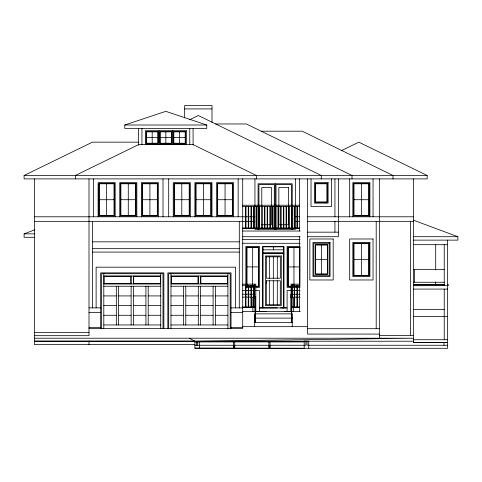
<?xml version="1.0" encoding="UTF-8"?>
<svg xmlns="http://www.w3.org/2000/svg" width="482" height="482" viewBox="0 0 482 482"><rect width="100%" height="100%" fill="white"/><g stroke="black" fill="none" stroke-linecap="round" stroke-linejoin="round"><path stroke-width="0.72" d="M252.64 286.531L252.67 247.537M266.323 283.308L266.323 280.777L280.313 280.789L280.295 304.757L266.323 304.745L266.323 280.777M277.283 304.757L277.301 280.789M262.636 307.89L262.636 246.404L284.025 246.423L283.982 307.908L280.295 307.902M287.097 311.571L287.115 290.544L300.069 290.556M293.707 311.571L293.713 297.159L300.081 297.159M341.256 150.739L358.843 142.16L427.16 175.478L427.16 178.894L24.1 178.894L24.1 175.478L92.417 142.16L138.455 142.16M138.834 144.51L75.337 175.478L75.337 178.894M189.516 119.789L198.301 115.505L321.271 175.478L321.271 178.894M34.577 237.283L24.1 237.283L24.1 233.866L34.565 229.878M124.778 125.013L165.766 111.348L206.754 125.013L206.754 128.429L124.778 128.429L124.778 125.013L206.754 125.013M413.496 285.706L448.224 285.675L448.224 284.82L447.651 284.766M413.496 178.894L413.496 342.527L447.651 342.413M184.672 108.92L212.002 108.92M215.665 123.97L246.41 123.97L352.011 175.478L352.011 178.894M261.208 131.194L302.196 131.194L392.999 175.478L392.999 178.894M146.498 137.539L157.885 137.539M160.163 137.539L171.544 137.539M173.821 137.539L185.208 137.539M138.611 144.618L193.095 144.618L193.095 128.429M24.1 175.478L427.16 175.478M99.244 199.711L114.047 199.711M120.88 199.711L135.683 199.711M142.226 199.711L157.313 199.711M174.394 199.711L189.197 199.711M196.023 199.711L210.827 199.711M217.376 199.711L232.463 199.711M353.969 199.711L368.772 199.711M242.705 205.218L299.635 205.218M242.705 206.356L299.635 206.356M34.349 216.786L254.948 216.786M295.37 216.786L299.69 216.786M307.606 216.786L413.496 216.786M34.349 221.34L254.948 221.34M295.37 221.34L299.69 221.34M307.606 221.34L413.496 221.34M261.78 224.757L271.456 224.757L271.456 187.468L261.78 187.468L261.78 227.992M242.705 227.992L299.635 227.992M242.705 228.42L299.635 228.42M242.705 231.023L300.147 231.023M307.606 232.161L338.346 232.161M24.1 233.866L34.349 233.866M242.705 236.716L300.147 236.716M307.606 236.716L338.346 236.716L338.346 178.894M413.496 236.716L457.9 236.716L457.9 240.126L413.496 240.126M92.417 241.837L239.295 241.837M413.496 244.681L447.651 244.681M92.417 248.67L239.295 248.67M263.058 249.821L283.597 249.821M92.417 252.086L239.295 252.086M315.571 259.485L327.465 259.485M353.969 259.485L368.772 259.485M246.977 266.889L258.364 266.889M288.254 266.926L299.665 266.926M413.496 269.45L444.235 269.45M103.799 275.993L160.729 275.993M170.977 275.993L227.908 275.993M413.496 282.259L444.235 282.259M103.799 283.964L160.729 283.964M170.977 283.964L227.908 283.964M242.705 284.157L255.803 284.157L255.815 311.571L266.323 311.583M299.635 284.157L291.098 284.157L291.098 297.918L292.237 297.918L292.237 284.163M413.496 284.633L444.235 284.633M413.496 284.85L444.235 284.85M447.651 284.82L448.224 284.82M242.705 285.296L255.068 285.296M291.098 285.296L299.635 285.296M103.799 286.242L160.729 286.242M170.977 286.242L227.908 286.242M413.496 289.086L447.651 289.086M103.799 295.918L116.325 295.918M118.602 295.918L131.128 295.918M133.406 295.918L145.925 295.918M148.203 295.918L160.729 295.918M170.977 295.918L183.503 295.918M185.781 295.918L198.301 295.918M200.578 295.918L213.104 295.918M215.382 295.918L227.908 295.918M254.665 296.954L255.803 296.954M291.098 296.954L292.237 296.954M255.803 297.918L254.665 297.918L254.665 284.163M103.799 305.6L116.325 305.6M118.602 305.6L131.128 305.6M133.406 305.6L145.925 305.6M148.203 305.6L160.729 305.6M170.977 305.6L183.503 305.6M185.781 305.6L198.301 305.6M200.578 305.6L213.104 305.6M215.382 305.6L227.908 305.6M242.705 306.932L255.532 306.932L255.532 311.625M291.399 306.932L299.635 306.932M242.705 307.353L255.147 307.353L255.147 311.625M291.779 307.353L299.635 307.353M89.001 307.877L100.672 307.877M231.035 307.877L242.705 307.877M285.947 307.908L259.503 307.908L277.373 307.902M282.705 307.908L283.555 307.908L283.597 253.683L263.058 253.665L263.058 307.89M413.496 309.583L444.235 309.583M242.705 311.571L300.292 311.571M89.001 312.426L100.672 312.426M231.035 312.426L242.705 312.426M103.799 315.276L116.325 315.276M118.602 315.276L131.128 315.276M133.406 315.276L145.925 315.276M148.203 315.276L160.729 315.276M170.977 315.276L183.503 315.276M185.781 315.276L198.301 315.276M200.578 315.276L213.104 315.276M215.382 315.276L227.908 315.276M413.496 316.415L447.651 316.415M254.665 318.12L292.237 318.12M254.665 322.392L292.237 322.392M103.799 324.952L160.729 324.952M170.977 324.952L227.908 324.952M242.705 326.663L307.606 326.663M89.001 327.344L100.672 327.344M231.035 327.344L242.705 327.344M89.001 328.369L242.705 328.369L242.705 178.894M307.606 328.7L379.34 328.7M34.349 332.646L89.001 332.646M379.34 334.08L307.606 334.08L307.606 178.894M379.34 335.526L413.496 335.526M34.349 335.671L89.001 335.671L89.001 178.894M34.349 338.219L413.496 338.225L194.885 341.214L189.33 338.219M413.496 339.72L447.651 339.72M34.349 341.117L194.885 341.117L194.885 348.293L447.651 348.293L447.651 240.126M34.349 341.214L413.496 341.214M194.885 341.925L304.19 341.925M413.496 342.527L447.651 342.527M194.885 344.534L34.349 344.534L34.349 178.894M194.885 345.269L305.901 345.269L305.901 340.786M447.651 345.269L307.04 345.269L307.04 340.786M233.601 346.847L234.74 346.847M268.896 346.847L270.034 346.847M242.705 239.566L300.009 239.62M242.705 243.253L300.19 243.308M300.099 246.435L287.115 246.423L287.115 287.417L300.069 287.423M262.636 253.237L284.025 253.255M254.466 287.386L245.838 287.38L245.838 246.392L259.503 246.404L259.503 287.393L255.906 287.393M242.705 290.513L254.394 290.519M255.852 290.519L259.503 290.526L259.503 311.571M242.705 294.201L255.086 294.207M300.075 294.243L290.797 294.237L290.785 311.571L284.549 311.595M242.705 297.117L252.893 297.123L252.893 311.571M284.549 307.908L287.097 307.908M194.885 348.082L304.19 348.293L304.19 340.666M199.265 341.925L199.44 348.088M413.496 220.202L457.9 236.716M192.872 144.51L256.37 175.478L256.37 178.894M444.235 244.681L444.235 285.706M444.235 289.086L444.235 339.72M443.988 342.31L443.988 345.269M435.698 244.681L435.698 270.047M435.698 281.982L435.698 285.344M414.351 269.45L414.351 282.259M410.363 221.34L410.363 335.526M379.34 178.894L379.34 338.219M376.207 221.34L376.207 328.7M373.038 178.894L373.038 216.786M369.911 216.786L369.911 182.63L352.83 182.63L352.83 216.786M361.367 183.769L361.367 215.647M361.367 243.543L361.367 274.969M349.697 178.894L349.697 216.786M334.936 178.894L334.936 216.786M334.936 221.34L334.936 232.161M331.52 178.894L331.52 206.543L311.023 206.543L311.023 178.894M321.518 245.001L321.518 273.969M308.745 340.84L308.745 348.293M299.635 178.894L299.635 231.023M299.635 236.716L299.635 311.571M297.358 206.356L297.358 227.992M297.358 285.296L297.358 306.932M296.93 206.356L296.93 227.992M296.93 285.296L296.93 306.932M295.37 178.894L295.37 229.312L254.948 229.312L254.948 178.894M294.659 206.356L294.659 227.992M294.659 285.296L294.659 306.932M294.231 206.356L294.231 227.992M294.231 285.296L294.231 306.932M293.966 247.567L293.966 286.278M292.237 229.312L292.237 183.769L258.081 183.769L258.081 229.312M292.237 326.663L292.237 313.854L254.665 313.854L254.665 326.663M291.953 206.356L291.953 227.992M291.953 285.296L291.953 306.932M291.809 297.28L291.809 322.392M291.526 206.356L291.526 227.992M291.526 297.978L291.526 306.932M291.381 229.312L291.381 184.624L276.011 184.624L276.011 229.312M291.381 297.28L291.381 322.392M289.248 206.356L289.248 227.992M288.82 206.356L288.82 227.992M286.543 206.356L286.543 227.992M286.115 206.356L286.115 227.992M283.838 206.356L283.838 227.992M283.41 206.356L283.41 227.992M281.133 206.356L281.133 227.992M280.711 206.356L280.711 227.992M278.433 206.356L278.433 227.992M278.006 206.356L278.006 227.992M277.313 256.822L277.313 278.228M275.728 206.356L275.728 227.992M275.3 206.356L275.3 227.992M275.156 183.769L275.156 229.312M274.306 229.312L274.306 184.624L258.93 184.624L258.93 229.312M273.33 246.844L273.33 249.821M273.324 256.816L273.324 278.228M273.318 280.783L273.318 304.751M273.023 206.356L273.023 227.992M272.595 206.356L272.595 227.992M270.318 206.356L270.318 227.992M270.034 341.413L270.034 347.703L268.896 347.703L268.896 341.413M269.89 206.356L269.89 227.992M269.342 256.816L269.342 278.228M269.336 280.783L269.336 304.751M267.612 206.356L267.612 227.992M267.185 206.356L267.185 227.992M264.913 206.356L264.913 227.992M264.485 206.356L264.485 227.992M262.208 206.356L262.208 227.992M259.503 206.356L259.503 227.992M259.075 206.356L259.075 227.992M256.798 206.356L256.798 227.992M256.37 206.356L256.37 227.992M255.514 297.28L255.514 322.392M255.092 297.28L255.092 322.392M254.677 306.932L254.665 307.353M254.092 206.356L254.092 227.992M254.092 285.296L254.092 306.932M253.665 206.356L253.665 227.992M253.665 285.296L253.665 306.932M251.387 206.356L251.387 227.992M251.387 285.296L251.387 306.932M250.965 206.356L250.965 227.992M250.965 285.296L250.965 306.932M248.688 206.356L248.688 227.992M248.688 285.296L248.688 306.932M248.26 206.356L248.26 227.992M248.26 285.296L248.26 306.932M245.983 206.356L245.983 227.992M245.983 285.296L245.983 306.932M245.555 206.356L245.555 227.992M245.555 285.296L245.555 306.932M239.295 221.34L239.295 307.877M238.156 178.894L238.156 216.786M235.59 307.877L235.59 267.173L96.117 267.173L96.117 307.877M234.74 341.413L234.74 347.703L233.601 347.703L233.601 341.413M233.601 216.786L233.601 182.63L216.52 182.63L216.52 216.786M231.035 328.369L231.035 272.866L167.844 272.866L167.844 328.369M230.185 328.369L230.185 273.716L168.7 273.716L168.7 328.369M227.908 273.716L227.908 328.369M225.058 183.769L225.058 215.647M215.382 286.242L215.382 324.952M213.104 286.242L213.104 324.952M212.002 122.326L212.002 105.504L184.672 105.504L184.672 117.855M211.966 216.786L211.966 182.63L194.885 182.63L194.885 216.786M203.428 183.769L203.428 215.647M200.578 275.993L200.578 283.964M200.578 286.242L200.578 324.952M198.301 275.993L198.301 283.964M198.301 286.242L198.301 324.952M197.734 341.533L197.734 345.269M197.162 341.503L197.162 342.991M196.596 341.533L196.596 345.269M190.336 216.786L190.336 182.63L173.255 182.63L173.255 216.786M189.763 128.429L189.763 144.618M185.781 286.242L185.781 324.952M183.503 286.242L183.503 324.952M181.792 183.769L181.792 215.647M179.515 131.845L179.515 143.226M172.683 130.706L172.683 144.365M170.977 273.716L170.977 328.369M168.7 178.894L168.7 216.786M165.856 131.845L165.856 143.226M163.862 328.369L163.862 272.866L100.672 272.866L100.672 328.369M163.006 178.894L163.006 216.786M163.006 328.369L163.006 273.716L101.521 273.716L101.521 328.369M160.729 273.716L160.729 328.369M159.024 130.706L159.024 144.365M158.451 216.786L158.451 182.63L141.377 182.63L141.377 216.786M152.192 131.845L152.192 143.226M149.914 183.769L149.914 215.647M148.203 286.242L148.203 324.952M145.925 286.242L145.925 324.952M141.943 128.429L141.943 144.618M138.442 128.429L138.442 145.257M136.822 216.786L136.822 182.63L119.741 182.63L119.741 216.786M133.406 275.993L133.406 283.964M133.406 286.242L133.406 324.952M131.128 275.993L131.128 283.964M131.128 286.242L131.128 324.952M128.278 183.769L128.278 215.647M118.602 286.242L118.602 324.952M116.325 286.242L116.325 324.952M115.186 216.786L115.186 182.63L98.105 182.63L98.105 216.786M106.649 183.769L106.649 215.647M103.799 273.716L103.799 328.369M93.556 178.894L93.556 216.786M92.417 221.34L92.417 307.877M89.001 341.117L89.001 344.534M266.341 256.816L266.323 278.228L280.319 278.228L280.331 256.822L266.341 256.816M281.301 255.972L281.265 305.612L265.353 305.6L265.353 255.96L281.301 255.972M299.683 247.573L299.653 286.284L288.254 286.278L288.254 247.561L299.683 247.573M299.967 247.29L299.937 286.567L287.965 286.561L287.965 247.278L299.967 247.29M444.235 284.766L443.669 284.85L444.235 284.766M186.347 130.706L145.359 130.706L145.359 144.365L186.347 144.365L186.347 130.706M158.168 131.556L146.215 131.556L146.215 143.516L158.168 143.516L158.168 131.556M171.833 131.556L159.873 131.556L159.873 143.516L171.833 143.516L171.833 131.556M185.492 131.556L173.538 131.556L173.538 143.516L185.492 143.516L185.492 131.556M157.885 131.845L146.498 131.845L146.498 143.226L157.885 143.226L157.885 131.845M171.544 131.845L160.163 131.845L160.163 143.226L171.544 143.226L171.544 131.845M185.208 131.845L173.821 131.845L173.821 143.226L185.208 143.226L185.208 131.845M328.103 182.63L314.439 182.63L314.439 203.127L328.103 203.127L328.103 182.63M114.33 183.485L98.961 183.485L98.961 215.936L114.33 215.936L114.33 183.485M135.966 183.485L120.596 183.485L120.596 215.936L135.966 215.936L135.966 183.485M157.596 183.485L142.226 183.485L142.226 215.936L157.596 215.936L157.596 183.485M189.48 183.485L174.11 183.485L174.11 215.936L189.48 215.936L189.48 183.485M211.11 183.485L195.74 183.485L195.74 215.936L211.11 215.936L211.11 183.485M232.746 183.485L217.376 183.485L217.376 215.936L232.746 215.936L232.746 183.485M327.248 183.485L315.294 183.485L315.294 202.271L327.248 202.271L327.248 183.485M369.055 183.485L353.686 183.485L353.686 215.936L369.055 215.936L369.055 183.485M114.047 183.769L99.244 183.769L99.244 215.647L114.047 215.647L114.047 183.769M135.683 183.769L120.88 183.769L120.88 215.647L135.683 215.647L135.683 183.769M157.313 183.769L142.515 183.769L142.515 215.647L157.313 215.647L157.313 183.769M189.197 183.769L174.394 183.769L174.394 215.647L189.197 215.647L189.197 183.769M210.827 183.769L196.023 183.769L196.023 215.647L210.827 215.647L210.827 183.769M232.463 183.769L217.659 183.769L217.659 215.647L232.463 215.647L232.463 183.769M326.965 183.769L315.577 183.769L315.577 201.988L326.965 201.988L326.965 183.769M368.772 183.769L353.969 183.769L353.969 215.647L368.772 215.647L368.772 183.769M288.537 187.468L278.855 187.468L278.855 224.757L288.537 224.757L288.537 187.468M333.189 238.988L309.848 238.988L309.848 279.982L333.189 279.982L333.189 238.988M373.038 238.988L349.697 238.988L349.697 279.982L373.038 279.982L373.038 238.988M330.062 242.404L312.981 242.404L312.981 276.566L330.062 276.566L330.062 242.404M369.911 242.404L352.83 242.404L352.83 276.566L369.911 276.566L369.911 242.404M329.206 243.259L313.836 243.259L313.836 275.71L329.206 275.71L329.206 243.259M369.055 243.259L353.686 243.259L353.686 275.71L369.055 275.71L369.055 243.259M368.772 243.543L353.969 243.543L353.969 275.427L368.772 275.427L368.772 243.543M327.748 244.717L315.288 244.717L315.288 274.258L327.748 274.258L327.748 244.717M327.465 245.001L315.571 245.001L315.571 273.969L327.465 273.969L327.465 245.001M130.845 276.276L104.088 276.276L104.088 283.681L130.845 283.681L130.845 276.276M160.446 276.276L133.689 276.276L133.689 283.681L160.446 283.681L160.446 276.276M198.018 276.276L171.261 276.276L171.261 283.681L198.018 283.681L198.018 276.276M227.625 276.276L200.867 276.276L200.867 283.681L227.625 283.681L227.625 276.276M283.597 246.85L263.058 246.832L263.058 252.809L283.597 252.827L283.597 246.85M258.647 247.26L246.694 247.248L246.694 286.531L258.647 286.537L258.647 247.26M258.364 247.543L246.977 247.531L246.977 286.248L258.364 286.254L258.364 247.543"/></g></svg>
